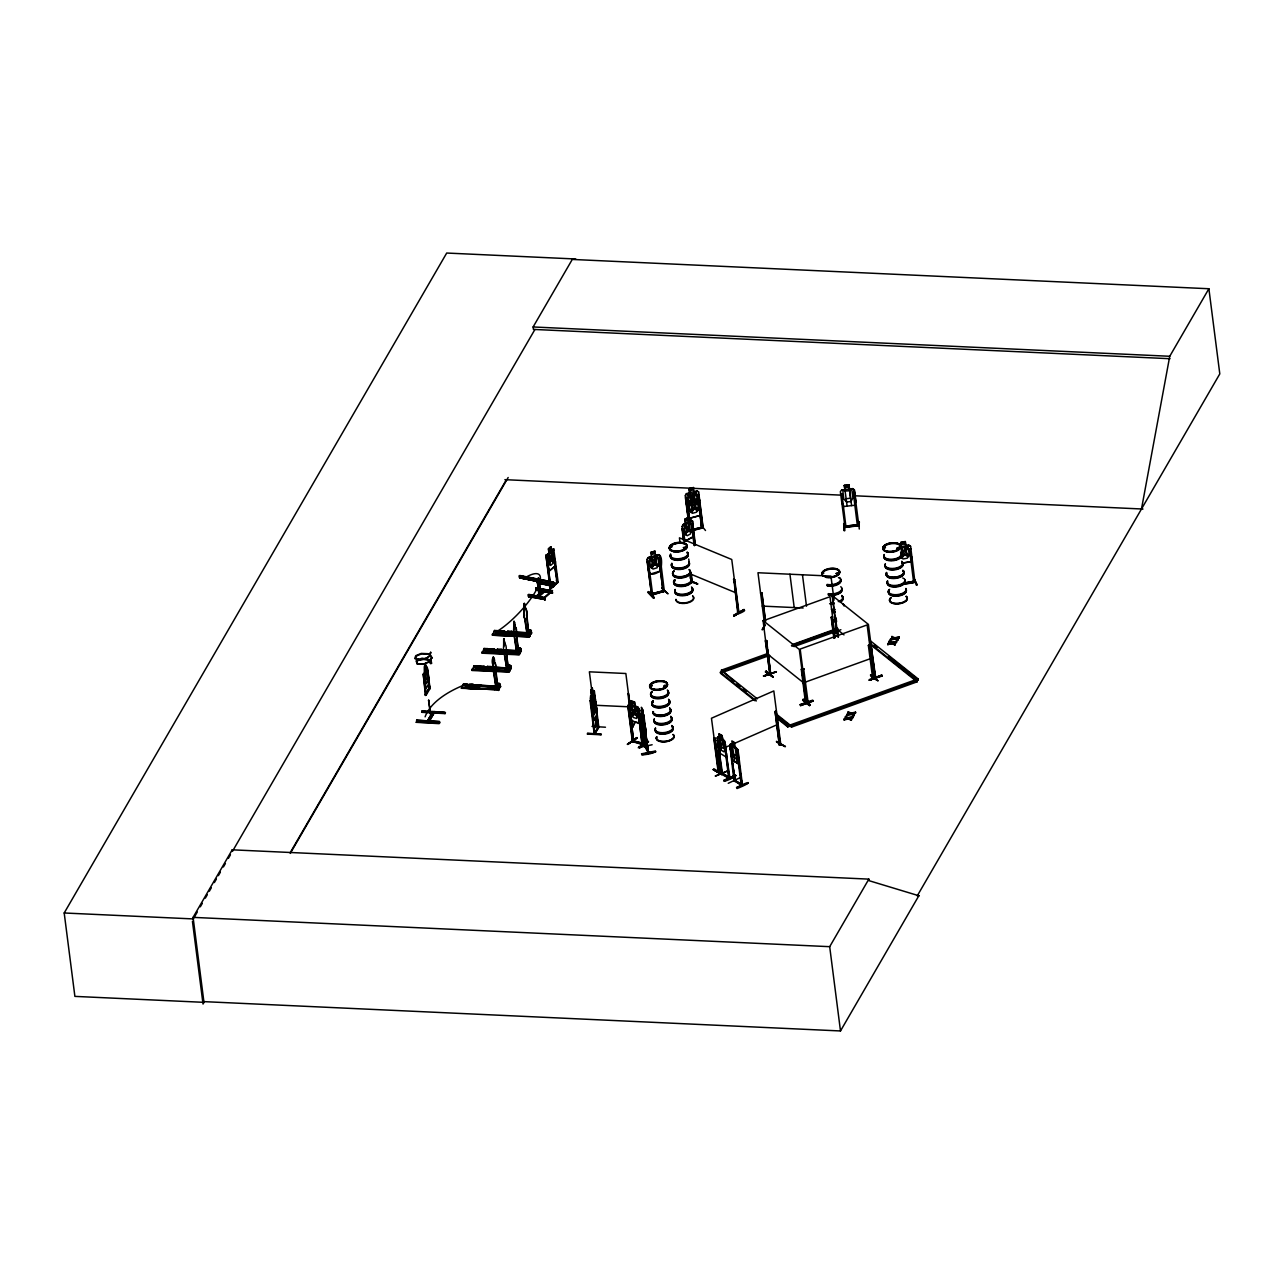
<?xml version="1.0" encoding="UTF-8"?>
<svg xmlns="http://www.w3.org/2000/svg" width="1284" height="1284" viewBox="0 0 1284 1284"><rect width="100%" height="100%" fill="white"/><g stroke="black" fill="none" stroke-linecap="round" stroke-linejoin="round"><path stroke-width="1.5" d="M497.454 684.147L496.924 685.126L497.871 684.195M497.277 684.163L496.828 684.853M499.38 684.42C499.909 684.757 496.025 684.436 498.722 685.158M507.678 665.642C508.303 667.873 506.169 665.433 508.994 665.818M508.865 666.701L509.395 666.011L509.748 669.767L508.946 666.091L510.021 666.059L508.56 666.685M519.025 648.532C516.698 648.597 517.645 650.186 518.126 648.5M519.089 648.982L520.036 648.773L518.929 649.014L519.779 652.465L519.137 648.564M528.157 631.503L528.655 630.556M528.414 631.391C527.05 630.893 530.581 630.637 529.329 631.295M530.148 631.279L529.714 630.428L530.196 634.505L529.666 630.444M692.798 499.669C692.076 502.526 702.364 504.708 693.472 498.16C699.796 488.353 691.386 494.019 692.381 497.422M587.462 734.191L587.591 733.116L601.361 734.432L587.639 733.678M601.137 734.801L587.462 734.079M601.313 734.32L587.623 733.822M517.998 649.367L517.741 648.356L518.479 649.543M416.337 722.362L416.69 721.335L439.626 722.86L439.417 721.688L416.61 720.228L439.465 721.48L439.626 722.86L416.353 722.122M439.176 723.646L416.337 722.314M498.176 685.03L498.353 684.195M592.775 703.68L592.919 700.31L594.123 702.942M595.872 716.456L596.851 725.524L596.145 723.983M596.29 725.492L595.246 716.424M632.563 725.925L632.45 725.99M644.728 723.598L644.632 725.829L642.064 711.272M507.87 665.995L507.806 665.914M527.804 631.054L528.093 631.503M592.229 705.847L592.518 699.908L591.073 696.65L592.662 698.512L593.304 692.798L593.064 698.977M731.318 755.875L732.634 760.561L729.89 744.8L735.299 781.298M730.002 744.961L730.644 743.918L737.995 749.647L742.521 785.583C742.264 785.664 731.334 779.388 735.042 780.03M732.394 744.945L731.334 745.763L732.329 753.419L734.095 757.512L736.599 758.988L737.514 756.501M732.666 746.694L735.218 748.042M594.428 704.627L592.341 687.983L590.865 690.294L591.539 694.403M550.708 556.967L548.268 555.073L550.29 558.572L549.311 564.896L550.916 559.022L552.778 561.782L553.548 561.14L551.301 557.705L552.248 551.606L550.852 556.951M549.712 585.969L550.483 585.279L551.494 588.152L551.141 585.376L549.632 585.986L550.659 588.891L558.139 582.262L553.709 548.846L547.209 554.624L546.567 556.678L549.247 571.091L555.137 566.019L555.458 561.188M497.759 684.163L499.38 684.709M418.327 659.35L416.144 660.859L417.075 663.748M726.23 756.966L725.139 742.553M726.664 753.419L726.327 757.143L720.051 753.307L718.703 748.716L720.18 753.323M737.995 749.647L738.942 764.317L739.247 760.722M831.534 602.87L831.518 603.127A8.924 4.269 -7.3 0 0 833.878 603.095A8.924 4.269 -7.3 0 1 831.615 603.207M642.096 711.352L641.23 710.004L643.782 714.995M642.273 713.037L643.268 714.867M642.61 721.817C644.151 730.436 648.918 740.033 642.626 721.64M591.699 706.184L594.925 698.592L596.98 710.261L593.738 690.599L594.364 691.37M593.834 728.798L598.167 721.11L593.834 728.831L596.948 725.203M598.922 727.145L594.235 734.095L590.062 700.679L590.897 700.069L594.765 734.127L590.287 698.143L593.738 690.599M593.112 717.178L590.479 695.96M461.438 688.08L498.834 689.813L461.438 688.08L465.129 687.823L467.167 684.292L463.412 684.131L461.454 688.304L499.107 689.299L467.697 688.368M463.043 685.255L500.455 686.988L463.396 685.271M472.255 670.039L474.053 665.77L477.825 665.931L475.786 669.446L472.014 669.285L471.982 670.489L509.09 672.126C511.449 668.418 503.2 666.781 505.334 671.243L507.918 667.022L506.153 650.458A4.783 1.445 -87.4 0 0 505.029 644.391L503.874 638.662M472.287 669.975L472.464 669.028L472.079 669.991L509.347 671.628L511.128 667.905L510.855 665.722L507.1 665.561M473.636 667.6L511.353 668.113L474.085 666.203L473.892 667.134M482.447 652.449L484.084 648.468L487.84 648.645L485.801 652.16L482.046 651.983L481.998 653.187L519.105 654.84L518.848 651.951L519.217 653.428L520.951 650.458C522.09 645.996 512.204 649.479 520.726 648.709M482.319 652.673L482.72 651.951M520.887 648.436L521.063 651.389L483.667 650.298M483.699 649.592L484.084 648.468M526.681 576.773A41.746 11.684 -46.5 0 1 536.808 589.147A41.746 11.684 -46.5 0 1 498.256 630.669L496.218 634.184L492.462 634.023L492.414 635.227L529.522 636.864L492.478 635.163M496.218 634.184L498.256 630.669L494.501 630.492L492.687 634.778L493.136 633.975M494.34 631.872L494.501 630.492M498.449 690.503L498.176 687.614L498.561 689.075L500.278 686.105C501.434 681.66 491.547 685.142 500.054 684.372M465.161 685.656L500.278 687.277L500.214 684.099M463.412 684.131L500.712 686.475L463.428 684.565L463.251 685.495L500.407 687.052M511.128 667.905L510.743 668.868M486.395 651.919L519.555 653.444L519.169 654.407M519.763 653.7L486.411 652.192M520.71 652.015L483.731 649.816M521.368 650.876L484.325 649.158M492.542 634.665L529.794 636.415L529.971 635.468L496.812 633.943M498.031 632.081L531.399 633.526L531.303 630.46L527.531 630.3M763.466 675.978L776.355 671.773L763.482 675.978M763.771 676.187L776.274 671.612M685.512 523.326L683.056 524.562L682.141 526.617L683.553 537.627L685.142 541.126L693.232 536.68L693.761 532.041M685.142 541.126L693.328 536.76L692.574 521.015L691.065 520.181L688.946 521.448M642.337 742.971L643.557 744.495L638.918 708.607L637.474 706.858L638.822 708.672L639.641 723.422L631.134 720.886L628.181 705.43L629.208 704.418L631.535 705.205L630.958 700.871L634.585 701.947L635.018 706.12L636.992 708.062L637.971 715.734L636.591 718.462L633.205 717.451L630.974 713.631L629.995 705.975L631.632 705.141M719.297 771.491C720.998 769.116 715.589 771.475 719.056 769.967M718.334 770.625L718.045 771.7L719.505 771.363L714.819 737.883L713.776 738.348L718.125 771.636M719.377 771.443L718.334 771.877M779.195 743.645L780.367 743.131M775.375 711.673L776.419 711.208L775.087 711.496L779.516 745.089L780.816 744.511L780.046 743.179M519.314 648.902L519.924 647.746L519.314 648.95M529.698 631.134L530.34 629.77L529.522 630.861M429.434 688.32L425.582 693.488M426.368 694.804L425.357 687.149M429.803 687.261L425.389 695.398L425.341 694.13M498.657 684.372C498.738 693.649 498.641 679.268 498.69 684.179M509.909 665.032C508.031 666.942 511.305 663.314 510.374 668.691M517.58 648.613L517.95 648.516M594.588 732.121L594.99 733.999M595.038 732.281L595.214 733.453M597.75 726.648C599.516 723.791 598.007 730.708 597.766 726.487M597.911 727.771L596.45 716.007M428.808 721.993L428.696 721.126C446.142 691.562 414.86 742.666 432.949 711.689L434.313 712.732L429.594 720.709L434.056 712.861L432.804 712.668M432.692 711.801L434.313 712.732M715.236 776.001L727.258 770.994M715.621 776.098L727.338 771.154M728.237 783.304L739.504 777.976M1141.492 508.978L1169.74 356.278L1208.886 288.74L572.279 259.432L533.117 326.971L533.438 329.41L1170.045 358.717M416.626 661.18L417.236 663.635L423.929 664.293M651.261 595.07L664.39 591.057M655.45 555.49L657.777 556.213L658.756 563.869L657.023 567.817L652.994 569.037L650.426 566.404L649.447 558.749L651.421 556.726L650.667 552.457L654.984 551.141L655.45 555.49C663.507 551.141 661.709 566.164 660.522 571.011C646.077 579.325 649.431 570.224 647.232 559.359L648.404 557.641L658.307 554.624L659.928 555.555L664.374 591.41C662.56 592.951 662.046 589.131 664.245 589.837M660.345 570.834L661.26 566.437M692.365 497.775L692.285 496.876L692.686 497.791M700.165 515.542L701.16 511.048L700.165 515.542L689.749 518.287L687.871 514.563L685.479 495.447L686.555 493.602L685.335 495.447L688.738 521.593M432.323 657.745L428.053 653.7L421.264 653.412L415.775 655.659L414.7 658.532L418.536 660.104L424.892 659.254L429.915 656.044L430.75 652.24L429.578 655.98L424.811 659.029M686.796 506.506L688.673 510.229L699.074 507.469L700.069 502.991M721.544 774.525L717.291 737.69L722.041 774.348L721.159 772.599L722.523 772.92M738.3 612.532C735.443 612.019 741.349 611.344 737.979 612.516M509.106 666.524L508.223 665.818M911.865 557.256L910.87 561.573L901.994 563.13M901.946 563.275L910.998 561.702L912.057 557.32M719.81 752.167L722.908 739.664M810.14 704.675L809.53 705.622L802.661 700.197L803.19 699.315L810.108 704.675L803.238 699.282M809.53 705.59L802.709 700.117M641.085 710.822L641.406 709.908M854.743 505.238L855.914 501.129L854.406 489.878L852.56 488.61L841.758 490.071M855.818 500.969L854.807 505.238L843.749 506.522L841.774 502.59M430.605 663.539C433.093 662.544 428.904 665.433 430.06 660.859L422.067 658.852L416.578 661.196M627.764 744.367L636.816 738.123M636.768 737.61L627.266 744.319L636.928 738.268M648.388 591.651L653.989 597.461L653.428 598.296L647.842 592.406L648.468 591.571L654.038 597.381M474.085 666.476L489.782 667.552L487.84 669.012L486.652 668.017L489.878 668.097M482.11 652.705L519.33 654.455L521.16 650.619M494.533 631.214L531.753 632.964L496.651 631.359M509.539 671.018L476.38 669.494M511.144 668.178L491.644 667.295L507.405 668.049M519.49 654.214L482.094 652.416M521.16 650.892L488.016 649.367M531.383 633.638L498.015 631.792M551.751 583.016L552.2 586.499L551.751 583.016L553.227 582.888L553.548 586.756L553.725 582.727L552.264 582.551M428.551 700.326L430.926 716.295L428.567 700.245M476.059 686.731C478.113 683.088 480.457 688.561 476.059 686.571C480.248 683.714 478.434 689.668 476.011 686.378M496.715 651.068L498.304 649.816L499.893 650.795M499.845 650.458C493.538 652.786 502.927 649.174 496.876 651.1M507.132 633.092L510.262 632.627L507.132 632.948M671.147 547.514C672.607 545.539 669.189 548.461 671.773 546.775M671.741 546.823L670.81 547.112L671.532 546.583M683.425 547.562C684.693 550.499 686.924 545.186 685.078 548.091M650.747 685.656L652.111 685.576M651.084 685.544L652.304 685.528L651.309 685.977M664.197 686.41L665.481 685.833M665.979 685.993L664.727 686.218M665 685.383L665.176 686.186M823.14 573.129L823.863 573.113M836.285 573.611L837.248 574.108M837.296 573.274L836.253 573.338L837.04 574.108M836.975 574.012L838.227 573.45L837.425 573.643M884.002 547.53L885.109 547.112L884.162 547.931M884.515 547.995L884.676 546.952M885.479 547.642L884.58 546.968M884.708 547.995L884.997 546.968M897.757 547.722L897.018 548.669M518.319 648.725L518.255 649.351M843.684 523.872L844.214 530.822L844.423 523.872M844.872 530.629L844.294 523.182M701.674 527.917L697.405 494.565L698.624 494.228L702.974 527.917L692.959 530.485M633.622 740.419L632.402 740.066M633.782 741.638L629.401 708.238L633.798 741.606L632.563 741.269M642.257 743.34C616.224 736.759 653.765 745.442 642.016 743.276M637.891 711.095L639.207 711.192L637.891 711.095L642.193 744.559L641.904 743.211M769.886 674.148L769.357 673.137L770.962 672.88M771.106 674.1L769.822 674.549L763.081 620.557L799.306 649.463L806.256 703.151L806.015 702.38M806.641 701.305L808.182 701.385M806.801 702.525C807.411 703.022 809.578 700.294 806.753 701.546M874.003 678.594L869.493 645.017L868.369 645.435L872.751 679.027L873.746 677.117M692.734 499.396C692.269 505.045 685.929 506.987 691.627 498.609C685.174 495.383 690.054 491.66 692.381 497.454M683.232 524.707L682.141 526.617M493.136 657.344L493.313 665.112A4.783 1.445 -87.4 0 0 493.858 672.158L496.202 687.742L497.566 685.399L495.784 668.836A4.783 1.445 -87.4 0 0 494.661 662.769C494.501 651.437 490.552 660.425 493.024 665.096A4.783 1.445 -87.4 0 0 493.586 672.142L495.929 687.726L497.277 685.383L495.496 668.82A4.783 1.445 -87.4 0 0 494.388 662.753L493.233 657.023M645.82 745.988L645.483 747.4L641.181 713.968M640.876 713.39L645.033 746.774L648.003 752.392M721.303 773.915L721.72 772.47M721.383 773.899L717.531 740.322L722.635 774.172L721.544 774.541L713.278 769.694L729.585 778.65L729.135 777.382M728.782 778.232L724.481 744.8L725.62 745.057L724.481 744.8M729.922 778.377L721.801 773.69M735.17 781.282L733.918 781.073M741.687 785.086L742.2 785.808L737.096 751.959L737.835 752.392M553.484 585.857L537.338 582.743L554.062 586.307L553.532 582.134L519.33 575.762L519.603 577.832L553.388 584.589L519.603 577.832L519.378 575.778L553.147 582.519M421.987 658.435L426.256 658.419M593.417 695.976L591.972 704.081M593.545 696.201L592.133 698.287M592.486 698.657L593.272 697.26L592.662 700.021M592.903 698.705L592.775 697.822L592.951 698.608M594.075 700.31L594.925 698.592L595.535 699.363M597.012 715.044L593.882 720.549L597.06 715.124L596.835 710.245M761.813 593.064L760.577 593.015L761.813 593.064L765.441 621.424M762.022 629.722L764.462 625.42M765.007 624.907L762.584 629.674L764.975 625.452M832.449 596.065L833.685 596.129L832.449 596.065L836.285 628.454L837.81 628.518M838.324 630.267L836.044 633.14L837.585 629.625M837.649 629.69L836.028 632.466M836.044 633.14L837.971 629.738M627.972 693.504L629.288 705.093M630.845 730.532L634.794 722.796L630.926 730.452M204.397 1001.664L203.032 1004.04L192.44 921.334M203.883 1001.632L840.49 1030.956L918.846 895.75L869.043 880.68L868.851 879.123L232.227 849.815L193.082 917.37L203.963 1002.339L74.889 996.384L64.2 912.988L446.704 253.044L575.778 258.999M197.303 911.993L193.274 918.927L64.2 912.988M200.304 906.809L202.31 903.342M205.328 898.142L207.334 894.675M209.34 891.208L211.346 887.742M214.364 882.557L216.37 879.091M218.376 875.624L220.383 872.157M223.4 866.957L225.406 863.506M228.424 858.306L230.43 854.839M534.93 329.474L232.436 851.372L232.227 849.815M290.232 852.656L506.377 479.734M290.296 853.379L508.159 477.504M425.742 693.424L425.453 695.414L423.19 673.859L425.79 694.74M427.01 668.723L425.646 664.406L424.298 666.717L424.33 673.346L426.176 683.521L427.973 680.44L427.283 667.632L426.448 668.242M425.967 695.366L430.076 688.465L428.262 675.207M416.61 720.228L416.786 721.576L439.497 722.892M445.404 712.716L422.564 711.432L445.436 712.7L445.002 713.615L422.179 712.331L422.067 710.887L422.276 711.962M422.179 712.331L422.564 711.432M427.315 721.062L432.933 711.561M427.428 721.929L432.933 712.684M427.733 722.073C429.257 721.447 426.432 721.03 433.093 712.813M467.649 687.935L469.687 684.42C479.189 681.355 466.766 694.532 473.443 684.581M480.328 666.043L478.338 670.007L480.328 666.043L484.084 666.219L482.11 670.168L484.084 666.219M490.344 648.757L488.369 652.705L490.344 648.757L494.115 648.934L492.125 652.882L494.115 648.934M500.76 630.781L498.786 634.745L500.76 630.781L504.532 630.958L502.542 634.906L504.532 630.958M468.387 687.197L469.687 684.42M476.781 684.741L474.791 688.689L476.781 684.741L480.537 684.918L478.563 688.866L480.537 684.918M487.422 666.38L485.448 670.328L487.422 666.38L491.178 666.557L489.204 670.505L491.178 666.557M497.454 649.094L495.463 653.042L497.454 649.094L501.209 649.271L499.219 653.219L501.209 649.271M507.87 631.118L505.88 635.066L507.87 631.118L511.626 631.295L509.636 635.243L511.626 631.295M515.077 651.791L515.365 653.957M525.654 633.542L529.409 633.718L525.654 633.542L525.782 635.981M507.164 667.568L505.447 670.537L505.222 668.803M505.029 644.391L503.681 638.742L503.665 646.735A4.783 1.445 -87.4 0 0 504.227 653.781L506.843 669.381L508.207 667.038L506.153 650.458M516.585 652.079L514.242 636.479A4.783 1.445 -87.4 0 1 513.68 629.433L513.905 621.376L515.333 627.106A4.783 1.445 -87.4 0 1 516.457 633.189L518.238 649.752L516.874 652.095L514.531 636.495A4.783 1.445 -87.4 0 1 513.969 629.449L514.178 621.392M528.655 631.776L527.002 634.103L524.658 618.519A4.783 1.445 -87.4 0 1 524.097 611.473L524.129 603.48L525.75 609.13A4.783 1.445 -87.4 0 1 526.873 615.213L528.655 631.776L527.291 634.119L524.947 618.519A4.783 1.445 -87.4 0 1 524.386 611.473L524.321 603.4M510.855 665.722L506.939 665.834M531.303 630.46L529.634 635.452M498.77 688.112L498.93 683.393M509.427 669.75L509.571 665.016M519.442 652.465L519.603 647.73M529.859 634.489L530.019 629.754M476.364 669.205L509.202 670.713L510.92 667.744M500.487 686.266L498.657 690.102M531.576 632.643L529.538 636.158L529.409 633.718M592.341 687.983L590.929 690.343L592.084 704.643M592.181 689.267L591.555 692.028L592.357 690.631M590.897 700.069L590.062 700.679M594.155 694.451L594.653 698.368M594.299 709.843L595.824 707.051M591.988 726.391L605.47 727.226M597.798 726.985L595.102 732.49M594.925 733.999L598.793 727.177L594.396 691.225M844.069 719.939L844.31 718.687L847.665 717.933L844.069 719.939L848.355 718.96L851.276 720.308L851.501 719.088L849.141 718.029L851.597 719.778M847.761 718.623L845.434 717.596L845.658 716.36L848.547 717.692L852.897 716.697L852.656 717.949L849.238 718.719M846.718 715.381L846.959 714.129L850.313 713.358L846.718 715.381L851.003 714.402L853.924 715.75L854.149 714.514L851.79 713.471L854.229 715.22M850.409 714.064L848.082 713.021L848.307 711.801L851.196 713.118L855.529 712.122L855.288 713.39L851.87 714.161M887.726 644.632L887.966 643.38L891.321 642.61L887.726 644.632L891.995 643.653L894.932 645.001L895.157 643.765L892.797 642.722L895.237 644.472M891.401 643.316L889.09 642.273L889.314 641.053L892.203 642.369L896.537 641.374L896.296 642.642L892.878 643.412M890.374 640.074L890.614 638.806L893.969 638.052L890.374 640.074L894.643 639.095L897.58 640.443L897.805 639.207L895.446 638.148L897.885 639.897M894.049 638.742L891.738 637.715L891.963 636.479L894.852 637.811L899.185 636.816L898.944 638.068L895.526 638.854M845.434 717.596L845.658 716.36M848.082 713.021L848.307 711.801M889.09 642.273L889.314 641.053M891.738 637.715L891.963 636.479M851.276 720.308L851.501 719.088M852.656 717.949L852.897 716.697M853.924 715.75L854.149 714.514M855.288 713.39L855.529 712.122M894.932 645.001L895.157 643.765M896.296 642.642L896.537 641.374M897.58 640.443L897.805 639.207M898.944 638.068L899.185 636.816M840.49 1030.956L829.689 946.677L868.851 879.123M917.354 895.686L1219.8 373.885L1208.886 288.74M664.277 590.11L664.342 591.378M651.357 556.662L648.26 557.465L647.072 559.342L651.646 595.278L647.12 561.654L648.5 561.493L647.12 561.654M432.162 657.745C423.897 667.905 437.507 655.482 427.54 654.134M429.113 661.549L431.44 657.841M904.321 582.968C915.075 580.416 920.596 582.695 904.434 583.835M687.726 501.787L686.507 503.633L687.726 501.787L697.998 498.994L699.748 500.022M702.878 526.633L701.385 526.745L702.99 526.617M769.806 672.976L770.978 673.33M770.432 672.832L770.512 674.742L767.944 650.169M805.453 702.653L801.28 669.253L802.339 669.574L806.737 702.958L802.532 669.157L803.896 668.932L802.532 669.157M875.56 676.652L874.388 676.315L875.784 677.936L870.825 644.022L874.661 677.631M503.97 638.742L503.665 646.735M428.792 700.615L429.161 700.358M489.766 667.953C484.951 668.9 481.773 665.658 474.053 665.77M683.923 548.043C683.216 546.23 683.216 549.183 685.11 547.979M684.581 547.819L685.544 547.385M685.849 547.995L685.062 547.08M651.149 685.062L651.951 685.415M664.775 685.415L663.812 686.651L666.236 686.138M666.203 686.442L665.208 685.383M838.661 573.547L836.398 573.434M838.484 573.595L837.232 574.349M838.452 573.9L838.195 573.017M899.41 548.461L898.495 547.61M717.258 737.851L718.045 736.807L724.288 740.627M729.874 745.025L730.644 743.918M728.558 777.045L729.874 777.205L722.122 773.482M741.253 785.31L736.534 748.845L735.026 746.678M845.033 489.621L841.662 489.974L840.362 491.612L845.033 527.451C842.497 525.686 848.018 524.739 846.012 527.339L841.871 493.65L840.603 494.035L841.871 493.65M844.695 527.178L858.916 525.461M528.847 630.54L528.896 631.567M780.463 743.436L779.227 744.88L780.688 744.559M596.418 712.106L598.537 727.739M913.678 580.849L914.962 580.657M909.425 548.766L910.773 548.766L909.425 548.766L913.63 582.39L913.389 580.946L915.043 580.882M915.203 582.101L904.53 584.059M550.756 546.759L548.3 548.942L549.054 553.131L548.011 555.587L548.99 563.243L550.627 565.442L552.923 563.419L553.725 559.038L552.746 551.382L551.35 551.093L550.884 546.791L548.428 548.958M547.161 554.528L548.958 553.067M551.414 550.884L552.874 549.456L553.982 550.29M540.676 592.149L538.221 578.121L540.018 594.99L539.023 595.214L536.969 579.228L539.457 594.877M538.06 578.988L539.697 595.343L537.049 579.212M549.295 570.915L555.137 566.019M537.852 583.064L553.677 586.595L553.532 582.134L519.731 575.473L520.02 577.463M528.334 594.653L528.591 596.739L528.334 594.653L544.577 597.927L552.441 590.897L535.813 588.024L536.07 590.11L552.313 593.272L552.104 590.833M536.519 595.84L543.581 589.581L543.854 591.667L539.697 595.343M537.193 595.969L544.255 589.709L544.528 591.796L538.879 596.803M557.128 579.389L556.277 580.079L557.304 583L552.473 549.392L553.709 548.846M551.141 585.376L550.659 588.891M549.985 588.762L558.042 582.23L556.55 582.166L551.398 587.462M552.393 590.544L544.207 597.83L552.12 590.544M528.591 596.739L545.186 599.58M545.235 599.612L528.976 596.354L528.719 594.364L544.962 597.525L544.817 599.981L544.159 597.477M550.788 587.382L550.114 588.618L545.909 555.186L547.289 554.544M546.422 555.282L547.144 554.64L550.627 588.714L545.909 555.186M426.192 658.467L431.055 660.441L431.665 663.363M772.952 676.459L766.034 671.099L773.064 677.133L765.505 671.917L773.064 677.133M692.317 581.138L691.386 582.92M692.477 582.342L691.562 582.824M845.033 489.702L842.866 491.339L843.845 498.994L846.605 502.012L850.987 501.514L852.897 497.951L851.918 490.295L849.398 489.188L848.868 485.095M845.851 526.087L844.567 526.199L857.263 524.803M858.836 524.514L857.295 524.723M845.016 527.419L858.836 525.75C859.75 523.086 856.268 524.466 857.407 525.91L853.25 492.302M651.213 685.014L651.004 685.736M664.309 685.528L664.069 686.587M897.275 548.3L897.564 547.706M899.314 548.316L896.922 548.204M634.489 702.011L634.906 706.216L637.442 706.986M632.514 740.098L632.386 741.622L628.085 708.158L629.401 708.238M636.848 737.562L627.876 744.495M642.048 744.431L638.212 710.887M638.822 747.111L647.955 740.948L639.512 747.994L648.581 741.719L638.902 747.192M779.436 744.784L780.207 744.399M780.8 744.576L773.819 690.936L711.464 718.237L718.542 771.877M737.722 612.853L733.822 579.196L734.705 579.549L738.974 612.917L738.091 612.548L735.026 588.65M734.705 579.549L733.453 579.389M737.626 611.617L738.782 611.633M733.758 615.967L744.03 609.499L733.662 615.261C747.737 611.746 748.604 605.615 734.304 616.159M744.046 609.547L733.79 615.822M684.87 519.169L688.417 517.34L688.85 521.641L690.744 522.074L691.723 529.73L690.423 533.951L687.213 535.717L685.078 533.374L684.099 525.702L685.64 523.39L684.982 519.217L685.399 523.278M685.11 519.298L688.32 517.548M683.168 524.61L691.177 520.229M683.569 540.773L682.061 529.008L683.008 528.494L684.853 540.404M682.061 529.008L683.345 528.639M691.386 523.92L692.333 523.39M691.466 581.62L692.301 581.074L691.065 582.711M690.68 581.524L697.661 583.899M644.969 745.474L645.049 746.855M808.117 701.112L806.705 701.208M424.843 658.997L419.194 659.799M719.136 733.79L719.698 746.261L721.464 750.337L723.983 751.83L724.898 749.342L723.919 741.687L721.817 735.379L719.136 733.79L719.778 737.835M429.787 661.79L423.576 664.133L429.161 661.565M719.345 771.507L715.108 738.043L713.776 738.348M718.286 740.756L717.13 740.499M733.983 781.137L730.147 747.481L735.267 781.33M729.745 747.673L730.901 747.93M713.278 769.71L713.84 768.731L722.523 774.043M776.531 742.008L785.455 746.55L776.451 741.317M718.045 771.7L719.088 771.235M728.558 777.237L722.523 773.305M735.523 775.279L723.871 780.431C745.571 769.854 732.971 779.083 724.401 781.314M723.919 780.479L735.588 775.375M723.999 780.993L735.636 775.841M734.271 779.629L734.544 780.255M737.032 788.537C752.408 782.47 752.039 779.436 736.486 787.606L748.283 783.079M721.817 735.379L722.394 739.52M725.219 742.553L724.304 740.515L729.986 778.457L729.071 777.927L724.882 744.608M715.734 751.605L719.393 750M724.898 747.593L778.104 724.288M735.09 746.598L737.754 749.712M737.128 763.097L734.56 742.489L731.88 740.9L734.592 761.556M651.357 593.738L663.026 590.833L651.598 593.994M652.513 593.722L652.673 594.941M663.026 590.175L664.39 590.11M691.851 582.246L690.76 572.391M445.05 713.262L422.195 711.882M770.047 674.469L765.36 640.941L766.5 640.523L767.222 644.937M766.741 640.716L765.36 640.941M831.213 617.203L832.578 616.978L831.213 617.203L833.878 638.004M835.21 615.614L838.067 637.057M765.489 671.997L766.099 671.051M802.339 669.574L801.28 669.253M871.435 644.504L870.391 644.183M873.409 677.149L873.601 678.401L878.144 680.873L870.488 675.031L871.21 675.416M805.967 701.931L805.341 701.337L805.501 702.717M873.618 677.166L872.35 677.583L872.751 679.027M800.574 705.574L813.093 701.016L800.59 705.654L800.125 704.659L812.676 700.149L813.109 701.096M882.204 675.994L869.316 680.295L881.755 675.047L882.204 676.026M881.787 675.127L869.236 679.605M763.001 620.846L829.978 596.707L835.242 637.779M733.918 681.162L721.351 670.2L766.339 653.989M792.565 644.52L837.553 628.309M791.458 645.499L834.247 630.075M725.235 669.895L745.843 662.464M760.85 657.055L766.468 655.033M767.655 655.033L722.667 671.259L722.812 672.302L769.662 655.402M792.019 646.253L837.007 630.027M754.928 700.743L720.533 673.314L720.388 672.27L722.844 671.388L722.972 672.431M794.026 646.622L840.876 629.722M804.442 682.446L871.419 658.291M776.692 717.178L787.622 725.909L918.092 678.867L918.221 679.91L893.279 688.898M776.82 718.205L787.766 726.937L797.701 723.357M807.074 719.987L823.943 713.904M842.689 707.147L855.802 702.412M868.915 697.677L887.661 690.92M776.001 713.792L791.393 726.07L916.969 680.793L917.097 681.836L791.522 727.113L776.13 714.835M655.049 551.205L650.667 552.457M658.804 558.091L660.185 557.93L658.804 558.091L663.138 591.699M650.346 574.028L660.522 571.011M661.693 588.249L668.017 593.85L661.693 587.591M664.454 591.298L651.598 595.23L652.705 594.973L648.308 561.301M430.509 652.32L429.899 656.044M684.26 547.449L685.415 547.498M897.821 547.915L898.72 547.642M770.705 673.843L767.704 649.977M807.909 700.855L808.053 702.075M806.978 702.781L807.042 701.481M690.15 496.796L694.612 495.672L690.15 496.796L690.728 500.969L688.818 502.959L689.797 510.631L692.413 513.311L696.538 512.188L698.319 508.32L697.34 500.648L694.965 499.877L697.95 499.155L699.603 500.118M687.807 501.9L690.888 501.065M689.845 518.126L700.037 515.43M689.043 488.69L693.472 487.519L693.922 491.868L696.313 492.655L697.292 500.311L695.495 504.179L691.37 505.27L688.722 502.574L687.742 494.918L689.781 492.96L689.043 488.69L689.572 492.799M689.091 488.755L693.521 487.583M686.555 493.602L696.859 490.857L698.657 491.965L703.151 527.836L702.878 526.344M688.433 521.288L685.415 497.743L686.796 497.63L689.813 521.176M688.722 510.005L699.074 507.469M700.791 524.626L705.51 530.517M692.686 529.409L701.594 527.307L692.846 529.618M692.798 530.276L702.846 527.58M807.106 702.717L800.173 649.078L867.133 624.939L873.955 678.674M418.343 659.238L422.083 658.323M664.101 589.886L664.069 591.073M652.529 594.653L652.561 593.401M737.835 611.296L738.733 613.158L731.752 559.487L679.429 537.819L679.926 541.752M890.277 639.368L894.563 638.389L897.484 639.737M899.281 637.506L894.852 637.811M887.645 643.942L891.995 643.653M896.633 642.08L892.203 642.369M846.638 714.69L851.003 714.402M852.736 713.487L855.625 712.829M843.989 719.249L848.355 718.96M852.977 717.387L848.547 717.692M895.446 638.148L898.864 637.378M892.797 642.722L896.216 641.936M851.79 713.471L855.208 712.7M849.141 718.029L852.56 717.258M858.9 525.782L854.245 489.942M638.228 747.737L652.144 744.752M648.356 751.14L647.922 752.552M647.89 751.525L645.611 746.582M641.551 753.836L655.482 750.996C656.798 752.906 641.005 756.196 641.583 753.933M655.562 751.541L641.647 754.398M427.428 720.838L428.696 721.126M648.484 752.296L643.075 713.374L648.276 753.098L642.546 709.346L642.915 713.551M643.814 714.883L645.916 731.463L645.675 727.932M429.386 687.983L429.065 689.171L428.15 681.515M633.124 740.627L632.274 740.37M643.091 744.768L638.886 711.4M901.224 546.551L900.678 542.362L905.316 541.591L905.701 545.861L908.189 546.807L909.168 554.463L907.274 558.171L902.973 558.973L900.244 556.1M913.823 578.009L917.177 585.119L914.096 578.57M904.418 583.193L913.534 581.203M898.511 548.669L897.275 548.605M853.282 492.542L854.55 492.141M859.269 529.04L858.691 521.529M859.477 522.09L858.595 521.481M858.531 524.578L846.172 526.119M914.818 580.673L914.93 582.214L910.613 546.23L908.799 545.074L905.814 545.62L905.284 541.527L900.87 542.554L901.4 546.647L908.783 545.299L910.5 546.374M847.135 506.137L844.326 485.4L849.013 484.854L851.581 505.607M844.326 485.48L849.013 484.935M849.543 488.963L852.64 488.69M845.209 491.066L849.671 490.713M846.188 498.738L850.554 498.224L849.575 490.568M729.424 778.602L725.219 745.234M697.068 583.578L690.68 580.849M697.212 584.108L690.728 581.315M701.61 526.97L702.027 528.157L699.924 514.178M900.87 547.963L904.113 551.285C905.043 545.218 910.805 545.09 905.236 552.056C912.154 556.742 907.419 558.973 904.418 553.099C903.535 559.471 897.596 559.647 903.326 552.377L901.079 549.889M770.512 674.678L766.741 641.165L765.681 640.828M837.441 636.575L832.176 595.503L868.401 624.393L875.351 678.08L872.51 657.264M593.946 700.085L593.561 695.992M592.807 702.396L592.245 704.98L594.299 714.771L595.728 708.174L593.914 700.294M632.338 726.84L631.985 720.003M632.851 726.856L632.033 727.113L631.359 719.971M632.161 727.145L631.84 720.244M427.572 654.118L421.569 653.893L416.722 655.867L415.743 658.419L419.21 659.816M533.117 326.971L1169.74 356.278M504.885 479.67L840.956 495.142M854.984 495.784L1142.985 509.042M762.247 606.096L803.158 607.99M831.422 609.29L835.226 609.467M524.498 603.48L525.172 604.636M524.883 604.62L525.75 609.13M525.461 609.13A4.783 1.445 -87.4 0 1 526.584 615.197L526.873 615.213M514.082 621.456L514.756 622.612M514.467 622.596L515.333 627.106M496.025 632.418L525.284 633.766L495.977 632.482M496.828 634.232L529.971 635.468M492.51 634.457L529.923 636.19M518.238 649.752L516.168 633.173A4.783 1.445 -87.4 0 0 515.044 627.09M518.848 651.951L485.609 650.394L489.477 650.651M493.361 650.811L514.82 651.807M475.642 667.247L510.968 668.803L475.529 667.744M472.079 669.718L509.7 671.067M496.523 685.929L500.278 686.105M467.681 687.662L462.047 687.598M471.581 687.839L499.059 689.428M426.272 693.793L428.968 688.304C432.58 691.466 426.256 679.236 428.134 677.743M595.808 702.252L595.872 707.131M595.567 705.269L628.213 706.778M591.796 709.185L592.582 712.54L591.683 709.073M193.082 917.37L829.689 946.677M877.389 680.408L870.584 675.063M422.019 710.935L444.858 712.187L445.002 713.615M416.899 663.7L423.784 664.374M633.189 741.815L633.51 740.354M546.567 556.678L547.963 567.688M549.247 571.091L548.043 567.592M557.256 582.856L554.736 567.063M519.619 577.752L553.404 584.509M536.198 587.735L552.409 590.977M535.813 588.024L552.056 591.282L552.714 592.983L540.05 590.431M540.933 594.235L539.842 594.476L538.895 578.249L540.628 592.486M899.137 547.578L898.206 547.401L899.442 547.787M631.006 701.112L634.376 702.123M637.586 706.794L629.144 704.274L627.956 705.398L632.675 741.301L643.477 744.511M628.085 708.158L629.08 708.463M631.295 720.693L639.625 723.197M632.434 741.59L643.156 744.768L643.316 743.324M734.641 780.849L742.12 785.76L737.497 751.782M737.738 612.757L738.621 613.126M690.92 574.173L736.021 592.855M692.477 520.967L695.447 545.122M691.209 581.138L697.726 583.963M891.642 637.024L893.969 638.052M889.01 641.583L891.321 642.61M848.002 712.331L850.313 713.358M845.354 716.889L847.665 717.933M889.395 641.743L894.852 644.311M848.403 712.492L853.844 715.06M845.755 717.05L851.196 719.618M770.288 673.442L769.485 673.089M691.033 520.341L692.461 521.127M665.593 685.463L666.412 686.089M776.595 741.799L784.957 746.678M741.767 783.946L742.601 785.631M735.154 780.463L741.574 784.219L734.737 780.64M713.326 769.597L721.592 774.429M696.827 491.018L698.657 491.965M730.596 744.19L732.378 745.25M717.965 737.016L719.762 738.075M722.266 739.568L724.16 740.691M733.662 754.222L736.181 755.714M732.811 760.417L738.99 764.076M732.683 760.465L739.102 764.237M852.512 488.755L854.406 489.942M869.493 645.017L868.369 645.435M870.584 675.737L872.799 677.471M803.238 699.828L810.22 705.365M869.493 640.106L918.092 678.867M874.324 644.889L877.47 647.393M888.432 656.156L918.221 679.91M870.183 643.477L916.969 680.793M871.884 645.772L917.097 681.836M836.462 628.855L844.005 634.874M869.669 655.354L872.687 657.761M767.367 653.925L803.591 682.831M721.351 670.2L757.239 698.833M737.048 683.65L740.162 686.154M743.292 688.641L746.421 691.145M720.388 672.27L756.356 700.952M648.548 570.417L650.41 574.092M663.074 591.459L658.997 558.299M648.452 592.117L654.166 598.071M687.871 514.563L689.893 518.19M686.796 497.63L687.63 505.27M800.141 704.675L812.756 700.663M874.5 676.411L874.597 677.647M841.919 502.477L843.749 506.506M645.37 746.534L648.805 752.938L648.757 751.621M642.53 709.41L641.374 707.259L644.215 727.9M642.209 709.49L641.839 708.463L642.626 711.111M643.252 720.565L644.215 722.539M683.666 537.547L685.255 541.174M913.919 578.699L916.391 585.263M518.832 648.564L518.848 649.367M655.723 751.91L641.823 754.848M593.16 717.082L594.043 720.356M592.999 717.082L594.043 720.549M504.516 653.781L506.843 669.381M915.636 679.75L915.781 680.793M870.825 644.022L872.029 653.476M844.326 485.4L844.856 489.573M834.038 600.158L830.957 576.099L757.977 572.744L764.702 625.164M836.077 617.989L836.558 621.777M837.537 629.337L838.5 636.896M831.438 617.395L834.102 638.196M802.468 574.783L806.496 606.192M803.656 668.755L808.101 702.412M789.933 574.205L794.202 607.573M802.211 672.864L802.693 676.652M803.174 680.44L805.598 699.347M805.838 701.241L805.983 703.086M791.393 726.07L791.522 727.113M790.077 725.027L790.206 726.07M787.622 725.909L787.766 726.937M776.355 671.773L763.852 676.347M761.958 592.823L765.585 621.183M776.13 711.031L780.239 744.431M766.5 640.523L767.222 646.205M775.087 711.496L779.227 744.913M733.822 579.196L734.304 582.968M730.5 748.107L734.849 781.523M697.405 494.565L698.159 500.439M692.846 527.323L695.109 544.994M691.723 524.065L694.5 545.652M692.654 533.727L694.163 545.507M688.385 511.16L689.636 520.967M691.097 572.536L692.461 582.278M688.754 559.005L689.219 562.841M690.15 573.049L690.904 578.94M690.07 574.863L690.567 578.795A9.084 4.35 -7.3 0 1 682.398 586.034A9.084 4.35 -7.3 0 1 674.967 580.111M683.265 530.452L683.762 534.369M682.398 529.152L683.907 540.917M641.23 710.614L645.932 747.224M628.598 693.521L630.043 704.868M629.898 705.125L625.854 673.506L589.372 671.821L591.635 689.476M632.723 740.066L632.835 741.317M595.166 702.3L595.664 706.216M596.306 711.448L598.392 727.884M592.197 687.983L592.694 692.301M592.101 691.851L592.454 695.88M553.95 554.64L554.704 560.53M555.218 564.446L557.224 580.159M550.692 546.968L551.221 551.077M544.577 597.927L544.833 599.901M538.221 578.121L539.376 587.045M530.34 629.77L530.806 633.429M519.924 647.746L520.389 651.405M508.978 668.98L509.202 670.713M499.267 683.409L499.733 687.052M496.459 683.923L496.731 686.089M494.789 688.898L494.581 687.165L494.693 689.604M487.84 648.645L485.801 652.16M477.825 665.931L475.786 669.446M467.167 684.292L465.129 687.823M427.283 667.632L427.765 671.42M547.128 558.476L547.626 562.408M548.364 568.314L550.836 587.976M526.584 615.197L528.173 629.914M595.615 702.3L595.68 707.035M425.1 716.841A86.317 41.313 -7.3 0 1 465.546 684.468M901.914 562.793A8.94 4.285 -7.3 0 1 896.152 569.598A8.94 4.285 -7.3 0 1 885.222 566.372M901.978 562.215A9.084 4.35 -7.3 0 1 894.964 569.342A9.084 4.35 -7.3 0 1 885.382 564.687M902.893 570.577A8.924 4.269 -7.3 0 1 896.007 577.575A8.924 4.269 -7.3 0 1 886.602 573.001M903.631 570.963A8.908 4.269 -7.3 0 1 894.771 577.126A8.908 4.269 -7.3 0 1 886.538 572.423M902.893 570.192A8.972 4.301 -7.3 0 1 895.959 577.238A8.972 4.301 -7.3 0 1 886.506 572.632M900.79 553.019A9.084 4.35 -7.3 0 1 893.776 560.145A9.084 4.35 -7.3 0 1 884.194 555.474M901.737 561.252A8.956 4.285 -7.3 0 1 894.82 568.282A8.956 4.285 -7.3 0 1 885.366 563.676M900.758 553.581A8.956 4.285 -7.3 0 1 893.841 560.61A8.956 4.285 -7.3 0 1 884.387 556.02M901.914 561.75A9.084 4.35 -7.3 0 1 894.9 568.876A9.084 4.35 -7.3 0 1 885.318 564.206M900.726 552.537A9.084 4.35 -7.3 0 1 893.712 559.663A9.084 4.35 -7.3 0 1 884.13 555.009M900.533 552.056A8.94 4.285 -7.3 0 1 893.632 559.07A8.94 4.285 -7.3 0 1 884.211 554.479M906.103 590.014A8.94 4.285 -7.3 0 1 897.211 596.193A8.94 4.285 -7.3 0 1 888.945 591.459M906.167 589.436A9.084 4.35 -7.3 0 1 897.147 595.728A9.084 4.35 -7.3 0 1 888.737 590.929M906.247 596.755A8.924 4.269 -7.3 0 1 898.206 603.897A8.924 4.269 -7.3 0 1 890.887 598.055M907.226 598.296A8.908 4.269 -7.3 0 1 895.847 603.4A8.908 4.269 -7.3 0 1 890.839 597.542M906.167 596.241A8.908 4.269 -7.3 0 1 906.986 597.204M902.973 571.364A8.908 4.269 -7.3 0 1 896.104 578.346A8.908 4.269 -7.3 0 1 886.714 573.788M906.263 596.434A8.972 4.301 -7.3 0 1 898.158 603.608A8.972 4.301 -7.3 0 1 890.807 597.75M902.989 570.882A8.972 4.301 -7.3 0 1 896.055 577.928A8.972 4.301 -7.3 0 1 886.586 573.322M904.995 580.24A9.084 4.35 -7.3 0 1 895.959 586.515A9.084 4.35 -7.3 0 1 887.565 581.716M905.926 588.457A8.956 4.285 -7.3 0 1 897.018 594.653A8.956 4.285 -7.3 0 1 888.721 589.918M904.947 580.801A8.956 4.285 -7.3 0 1 896.039 586.997A8.956 4.285 -7.3 0 1 887.742 582.262M906.119 588.971A9.084 4.35 -7.3 0 1 895.911 595.311A9.084 4.35 -7.3 0 1 889.635 589.308M904.931 579.758A9.084 4.35 -7.3 0 1 895.895 586.05A9.084 4.35 -7.3 0 1 887.501 581.251M902.716 577.993A9.084 4.35 -7.3 0 1 904.096 578.779M904.722 579.261A8.94 4.285 -7.3 0 1 895.831 585.44A8.94 4.285 -7.3 0 1 887.565 580.721M841.79 589.212A8.94 4.285 -7.3 0 1 838.356 594.027A8.94 4.285 -7.3 0 1 828.485 595.182M841.855 588.65A9.084 4.35 -7.3 0 1 838.372 593.545A9.084 4.35 -7.3 0 1 828.341 594.717M841.855 595.439A8.908 4.269 -7.3 0 1 838.275 601.602M833.814 602.565A8.908 4.269 -7.3 0 1 831.534 602.613M823.092 576.179A8.908 4.269 -7.3 0 1 829.576 569.261A8.908 4.269 -7.3 0 1 839.543 573.386A8.908 4.269 -7.3 0 1 826.238 577.479M822.98 575.746A8.972 4.301 -7.3 0 1 830.283 568.652A8.972 4.301 -7.3 0 1 839.11 573.691A8.972 4.301 -7.3 0 1 824.344 576.532M840.683 579.437A9.084 4.35 -7.3 0 1 837.184 584.348A9.084 4.35 -7.3 0 1 827.169 585.504M838.452 577.672A9.084 4.35 -7.3 0 1 839.832 578.458M840.779 586.692A8.956 4.285 -7.3 0 1 839.062 592.052A8.956 4.285 -7.3 0 1 828.276 593.657M840.635 579.999A8.956 4.285 -7.3 0 1 837.184 584.83A8.956 4.285 -7.3 0 1 827.297 585.986M841.79 588.168A9.084 4.35 -7.3 0 1 838.308 593.08A9.084 4.35 -7.3 0 1 828.292 594.235M840.619 578.972A9.084 4.35 -7.3 0 1 837.136 583.867A9.084 4.35 -7.3 0 1 827.105 585.039M839.576 577.495A8.94 4.285 -7.3 0 1 837.874 582.84A8.94 4.285 -7.3 0 1 827.105 584.429M836.253 621.633A8.956 4.285 -7.3 0 1 833.958 621.681M836.189 621.167A9.084 4.35 -7.3 0 1 833.862 621.215M842.031 596.803A8.908 4.269 -7.3 0 1 840.314 602.132M833.99 603.929A8.908 4.269 -7.3 0 1 829.608 603.721M835.001 611.954A9.084 4.35 -7.3 0 1 832.674 612.003M843.203 604.7A9.084 4.35 -7.3 0 1 844.037 605.679M836.061 620.076A8.94 4.285 -7.3 0 1 833.765 620.124M835.081 612.42A8.94 4.285 -7.3 0 1 832.786 612.468M836.125 620.686A9.084 4.35 -7.3 0 1 833.798 620.734M834.953 611.489A9.084 4.35 -7.3 0 1 832.626 611.537M843.139 604.218A9.084 4.35 -7.3 0 1 843.973 605.197M834.873 610.879A8.956 4.285 -7.3 0 1 832.578 610.927M842.962 603.721A8.956 4.285 -7.3 0 1 844.037 605.791M842.031 596.322A8.972 4.301 -7.3 0 1 840.314 601.698M833.926 603.496A8.972 4.301 -7.3 0 1 831.631 603.544M689.187 563.291A8.94 4.285 -7.3 0 1 680.295 569.47A8.94 4.285 -7.3 0 1 672.014 564.751M689.251 562.729A9.084 4.35 -7.3 0 1 680.215 569.005A9.084 4.35 -7.3 0 1 671.821 564.206M689.331 570.048A8.924 4.269 -7.3 0 1 681.274 577.174A8.924 4.269 -7.3 0 1 673.972 571.348M689.235 569.518A8.908 4.269 -7.3 0 1 681.21 576.644A8.908 4.269 -7.3 0 1 673.923 570.818M689.331 569.695A8.972 4.301 -7.3 0 1 681.242 576.885A8.972 4.301 -7.3 0 1 673.891 571.011M687.229 552.537A9.084 4.35 -7.3 0 1 680.215 559.663A9.084 4.35 -7.3 0 1 670.633 555.009M688.994 561.75A8.956 4.285 -7.3 0 1 680.087 567.945A8.956 4.285 -7.3 0 1 671.805 563.211M687.197 553.115A8.956 4.285 -7.3 0 1 680.279 560.145A8.956 4.285 -7.3 0 1 670.826 555.539M689.187 562.248A9.084 4.35 -7.3 0 1 680.151 568.539A9.084 4.35 -7.3 0 1 671.757 563.74M687.165 552.072A9.084 4.35 -7.3 0 1 680.151 559.182A9.084 4.35 -7.3 0 1 670.569 554.528M687.807 552.537A8.94 4.285 -7.3 0 1 678.915 558.717A8.94 4.285 -7.3 0 1 670.649 553.998M692.782 590.624A8.94 4.285 -7.3 0 1 682.494 595.776A8.94 4.285 -7.3 0 1 675.384 590.993M691.723 588.553A8.94 4.285 -7.3 0 1 692.541 589.533M691.771 587.976A9.084 4.35 -7.3 0 1 684.757 595.102A9.084 4.35 -7.3 0 1 675.175 590.447M692.686 596.274A8.924 4.269 -7.3 0 1 686.94 603.079A8.924 4.269 -7.3 0 1 676.026 599.853M692.606 595.76A8.908 4.269 -7.3 0 1 686.876 602.533A8.908 4.269 -7.3 0 1 675.978 599.323M690.246 571.861A8.908 4.269 -7.3 0 1 681.387 578.009A8.908 4.269 -7.3 0 1 673.153 573.306M690.246 571.348A8.972 4.301 -7.3 0 1 681.322 577.559A8.972 4.301 -7.3 0 1 673.025 572.808M691.53 587.013A8.956 4.285 -7.3 0 1 684.613 594.043A8.956 4.285 -7.3 0 1 675.159 589.436M691.386 580.32A8.956 4.285 -7.3 0 1 681.306 586.579A8.956 4.285 -7.3 0 1 675.127 580.657M691.707 587.51A9.084 4.35 -7.3 0 1 684.693 594.636A9.084 4.35 -7.3 0 1 675.111 589.966M690.535 578.298A9.084 4.35 -7.3 0 1 682.334 585.568A9.084 4.35 -7.3 0 1 674.903 579.63M690.343 577.816A8.94 4.285 -7.3 0 1 683.441 584.83A8.94 4.285 -7.3 0 1 674.004 580.24M668.707 700.775A8.94 4.285 -7.3 0 1 660.65 707.933A8.94 4.285 -7.3 0 1 653.331 702.091M668.771 700.197A9.084 4.35 -7.3 0 1 660.57 707.468A9.084 4.35 -7.3 0 1 653.139 701.529M669.702 708.543A8.94 4.285 -7.3 0 1 663.956 715.348A8.94 4.285 -7.3 0 1 653.01 712.106M669.606 707.982A8.908 4.269 -7.3 0 1 663.876 714.755A8.908 4.269 -7.3 0 1 652.962 711.545M669.686 708.174A8.972 4.301 -7.3 0 1 663.908 715.011A8.972 4.301 -7.3 0 1 652.93 711.769M668.434 691.98A9.084 4.35 -7.3 0 1 658.227 698.319A9.084 4.35 -7.3 0 1 651.951 692.317M668.531 699.234A8.956 4.285 -7.3 0 1 660.457 706.393A8.956 4.285 -7.3 0 1 653.107 700.534M668.386 692.541A8.956 4.285 -7.3 0 1 659.462 698.737A8.956 4.285 -7.3 0 1 651.181 694.002M668.707 699.732A9.084 4.35 -7.3 0 1 660.522 706.986A9.084 4.35 -7.3 0 1 653.074 701.048M667.536 690.519A9.084 4.35 -7.3 0 1 659.334 697.79A9.084 4.35 -7.3 0 1 651.903 691.851M668.402 692.092A8.94 4.285 -7.3 0 1 656.975 697.228A8.94 4.285 -7.3 0 1 651.951 691.338M667.343 690.038A8.94 4.285 -7.3 0 1 668.162 691.001M672.078 727.017A8.94 4.285 -7.3 0 1 666.316 733.822A8.94 4.285 -7.3 0 1 655.37 730.596M672.126 726.439A9.084 4.35 -7.3 0 1 665.112 733.565A9.084 4.35 -7.3 0 1 655.53 728.911M673.057 734.721A8.94 4.285 -7.3 0 1 666.155 741.735A8.94 4.285 -7.3 0 1 656.718 737.144M673.779 735.186A8.908 4.269 -7.3 0 1 664.935 741.333A8.908 4.269 -7.3 0 1 656.702 736.631M670.842 711.4A8.908 4.269 -7.3 0 1 660.586 716.536A8.908 4.269 -7.3 0 1 653.508 711.769M669.783 709.346A8.908 4.269 -7.3 0 1 670.601 710.309M673.057 734.4A8.972 4.301 -7.3 0 1 666.123 741.446A8.972 4.301 -7.3 0 1 656.654 736.839M669.783 708.848A8.972 4.301 -7.3 0 1 664.005 715.686A8.972 4.301 -7.3 0 1 653.01 712.443M670.954 717.242A9.084 4.35 -7.3 0 1 663.94 724.353A9.084 4.35 -7.3 0 1 654.358 719.698M671.885 725.476A8.956 4.285 -7.3 0 1 664.984 732.506A8.956 4.285 -7.3 0 1 655.53 727.9M670.906 717.804A8.956 4.285 -7.3 0 1 665.144 724.625A8.956 4.285 -7.3 0 1 654.182 721.383M672.062 725.974A9.084 4.35 -7.3 0 1 665.064 733.084A9.084 4.35 -7.3 0 1 655.482 728.429M670.89 716.761A9.084 4.35 -7.3 0 1 663.876 723.887A9.084 4.35 -7.3 0 1 654.294 719.233M670.697 716.263A8.94 4.285 -7.3 0 1 663.796 723.277A8.94 4.285 -7.3 0 1 654.358 718.703M594.813 700.952L594.556 706.986L596.033 710.325L594.412 708.335L593.818 714.321L594.027 707.917L592.614 704.675L594.155 706.537L594.813 700.952M429.081 678.514L428.936 683.778L426.256 688.385L423.672 674.501L427.058 666.974L429.081 678.514M630.332 706.184L633.221 711.593C628.855 715.172 633.574 718.767 634.055 712.684L637.715 717.612L634.713 712.01C638.87 708.656 634.376 705.044 633.879 710.871L630.332 706.184M691.498 531.608L690.407 532.33L687.999 529.409L685.528 535.027L687.149 528.896C682.013 526.584 685.688 522.058 687.71 527.596L690.166 522.235L688.577 528.157L691.498 531.608M658.499 565.65L657.135 566.212L654.262 562.97C653.219 569.663 648.099 570.128 653.219 562.344C646.927 559.294 651.646 555.41 653.957 561.156C654.728 554.961 660.169 554.19 655 561.83L658.499 565.65M698.223 510.262L696.811 510.775L693.874 507.469C693.087 513.937 687.373 514.611 692.83 506.827C686.394 503.617 691.241 499.877 693.569 505.655C694.403 499.508 699.957 498.882 694.66 506.361L698.223 510.262M507.164 632.547C509.074 636.463 511.963 629.593 507.164 632.547M594.091 701.674L592.887 703.825L593.866 711.48L595.07 709.33L594.091 701.674M425.502 665.481L424.795 668.386L425.502 665.481M426.336 669.879L425.004 672.19L425.983 679.846L427.315 677.535L426.336 669.879M593.015 693.681L591.78 695.832L592.759 703.488L593.994 701.337L593.015 693.681M550.499 548.043L549.199 550.708L550.499 548.043M551.526 552.473L549.231 554.495L550.21 562.167L552.505 560.129L551.526 552.473M687.839 518.543L685.768 519.667L685.945 521.031L688.015 519.908L687.839 518.543M689.027 523.005L685.817 524.771L686.796 532.427L690.006 530.677L689.027 523.005M722.603 740.868L720.067 739.391L721.046 747.063L723.55 748.54L722.571 740.884M881.851 675.593L869.364 680.231L881.851 675.593M654.278 552.297L651.694 553.083L651.871 554.447L654.455 553.661L654.278 552.297M655.61 556.871L651.598 558.091L652.577 565.746L656.606 564.527L655.61 556.871M693.793 496.667L691.145 497.373L691.322 498.754L693.97 498.031L693.793 496.667M695.142 501.258L691.017 502.365L691.996 510.021L696.121 508.913L695.142 501.258M692.75 488.642L690.086 489.348L690.262 490.713L692.911 490.007L692.75 488.642M694.098 493.233L689.957 494.324L690.936 501.996L695.077 500.904L694.098 493.233M904.498 542.586L901.737 543.084L901.898 544.464L904.674 543.951L904.498 542.586M905.878 547.225L901.577 548.027L902.556 555.683L906.857 554.897L905.878 547.225M848.178 485.866L845.37 486.187L845.546 487.551L848.355 487.23L848.178 485.866M918.846 895.75L917.306 895.783L918.798 895.847M633.959 702.557L631.792 701.899L631.969 703.263L634.135 703.921L633.959 702.557M635.179 707.516L631.808 706.505L632.787 714.177L636.158 715.188L635.179 707.516M734.127 742.987L732.522 742.04L734.304 744.367L734.127 742.987M721.512 735.828L719.907 734.865L721.688 737.193L721.512 735.828M887.084 551.269A8.94 4.285 -7.3 0 0 900.614 546.39A8.94 4.285 -7.3 0 0 887.501 543.758A8.94 4.285 -7.3 0 0 887.084 551.269A8.924 4.269 -7.3 0 0 900.598 546.406A8.924 4.269 -7.3 0 0 887.517 543.79A8.924 4.269 -7.3 0 0 887.084 551.269M887.196 552.04A8.908 4.269 -7.3 0 0 900.678 547.177A8.908 4.269 -7.3 0 0 887.629 544.577A8.908 4.269 -7.3 0 0 887.196 552.04M887.1 551.622A8.972 4.301 -7.3 0 0 900.694 546.727A8.972 4.301 -7.3 0 0 887.533 544.095A8.972 4.301 -7.3 0 0 887.1 551.622M840.234 601.297A8.924 4.269 -7.3 0 0 841.935 595.953A8.924 4.269 -7.3 0 1 840.234 601.361M826.126 576.709A8.924 4.269 -7.3 0 0 839.64 571.845A8.924 4.269 -7.3 0 0 826.559 569.229A8.924 4.269 -7.3 0 0 826.126 576.709M673.522 550.804A8.924 4.269 -7.3 0 0 687.036 545.925A8.924 4.269 -7.3 0 0 673.956 543.309A8.924 4.269 -7.3 0 0 673.522 550.804M673.635 551.574A8.908 4.269 -7.3 0 0 687.117 546.711A8.908 4.269 -7.3 0 0 674.068 544.095A8.924 4.269 -7.3 0 0 673.635 551.59A8.924 4.269 -7.3 0 0 687.133 546.727A8.924 4.269 -7.3 0 0 674.052 544.111A8.908 4.269 -7.3 0 0 673.635 551.574M673.538 551.141A8.972 4.301 -7.3 0 0 687.133 546.246A8.972 4.301 -7.3 0 0 673.972 543.613A8.972 4.301 -7.3 0 0 673.538 551.141M653.877 689.251A8.924 4.269 -7.3 0 0 667.391 684.388A8.924 4.269 -7.3 0 0 654.31 681.772A8.956 4.285 -7.3 0 0 653.861 689.299A8.956 4.285 -7.3 0 0 667.439 684.404A8.956 4.285 -7.3 0 0 654.294 681.788A8.924 4.269 -7.3 0 0 653.877 689.251M653.989 690.022A8.908 4.269 -7.3 0 0 667.471 685.158A8.908 4.269 -7.3 0 0 654.423 682.558A8.908 4.269 -7.3 0 0 653.989 690.022M653.893 689.604A8.972 4.301 -7.3 0 0 667.487 684.709A8.972 4.301 -7.3 0 0 654.326 682.077A8.972 4.301 -7.3 0 0 653.893 689.604"/></g></svg>
